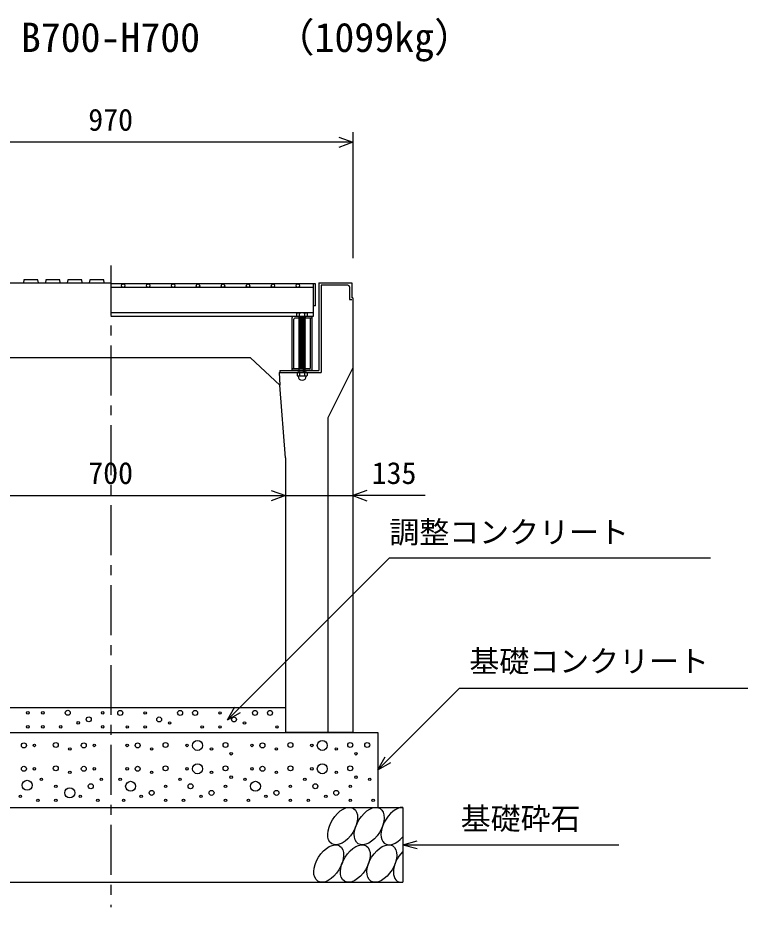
# Model space of a CAD drawing. Units: millimetres, scale not verified. Extents: x -16800 to 16800, y -5940 to 5940.
# Drawn here: x 4614 to 6061, y 2340 to 4121 of the extents above; entities that cross this region are included whole.
import ezdxf
from ezdxf.enums import TextEntityAlignment as Align

# ---------------------------------------------------------------- set-up
doc = ezdxf.new("R2010")
doc.units = ezdxf.units.MM
doc.header["$LTSCALE"] = 20
doc.linetypes.add('CHAIN1', pattern=[8, 5, -1, 1, -1])
doc.linetypes.add('DOTTED', pattern=[1.75, 0.25, -1.5])
for name, color, linetype, lineweight in [('0-0_DIM', 7, 'Continuous', 25), ('0-2_HATCH', 6, 'Continuous', 25), ('0-5_OUTLINE', 3, 'Continuous', 25), ('0-6_TXT', 7, 'Continuous', 25)]:
    doc.layers.add(name, color=color, linetype=linetype, lineweight=lineweight)
doc.styles.add('ＭＳ ゴシック', font='')
doc.styles.get('ＭＳ ゴシック').set_extended_font_data('MS Gothic')

msp = doc.modelspace()

# ---------------------------------------------------------------- linework, layer by layer
at = {"layer": '0-0_DIM'}
for p, q in [((5285, 3891.4), (5285, 3639.66)), ((5285, 3871.4), (4315, 3871.4)), ((4450, 3163.93), (5150, 3163.93)), ((5150, 3163.93), (5285, 3163.93)), ((5430.1, 3163.93), (5285, 3163.93)), ((5498.65, 2778.32), (5335, 2614.66)), ((5498.65, 2778.32), (6145.53, 2778.32)), ((5033.82, 2714.66), (5048.82, 2740.64)), ((5033.82, 2714.66), (5059.8, 2729.66)), ((5335, 2614.66), (5350, 2640.64)), ((5335, 2614.66), (5360.98, 2629.66)), ((5385, 2464.66), (5413.98, 2472.43)), ((5385, 2464.66), (5818.31, 2464.66)), ((5385, 2464.66), (5413.98, 2456.9))]:
    msp.add_line(p, q, dxfattribs=at)
at = {"layer": '0-0_DIM', "linetype": 'CHAIN1'}
msp.add_line((4800, 3624.66), (4800, 2339.66), dxfattribs=at)
at = {"layer": '0-0_DIM'}
for points in [[(5256.85, 3881.66), (5285.04, 3871.4), (5256.85, 3861.14)], [(5121.81, 3174.19), (5150, 3163.93), (5121.81, 3153.66)], [(5313.19, 3174.19), (5285, 3163.93), (5313.19, 3153.66)], [(5033.82, 2714.66), (5358.29, 3039.13), (6001.84, 3039.13)]]:
    msp.add_lwpolyline(points, dxfattribs=at)
at = {"layer": '0-2_HATCH'}
for p, q in [((5210, 3587.66), (4800, 3587.66)), ((5205.5, 3580.66), (4800, 3580.66)), ((5205.5, 3587.66), (5205.5, 3522.66)), ((5210, 3543.66), (5210, 3587.66)), ((5217, 3589.66), (5217, 3414.66)), ((5221.5, 3585.16), (5221.5, 3410.16)), ((5275, 3585.16), (5221.5, 3585.16)), ((5278.5, 3581.66), (5278.5, 3556.66)), ((5278.5, 3556.66), (5283, 3556.66)), ((5174.32, 3529.66), (4800, 3529.66)), ((5175, 3530.16), (5173, 3528.66)), ((5173, 3522.66), (5173, 3528.66)), ((5173.33, 3528.94), (5175, 3530.16)), ((5192, 3530.16), (5175, 3530.16)), ((5178, 3522.66), (5178, 3528.66)), ((5189, 3522.66), (5189, 3528.66)), ((5193.67, 3528.94), (5192, 3530.16)), ((5205.5, 3529.66), (5192.68, 3529.66)), ((5194, 3522.66), (5194, 3528.66)), ((5210, 3543.66), (5205.5, 3543.66)), ((5205.5, 3522.66), (4800, 3522.66)), ((5163.5, 3414.66), (5163.5, 3520.66)), ((5203.5, 3522.66), (5165.5, 3522.66)), ((5166.7, 3417.86), (5166.7, 3517.46)), ((5203.5, 3519.46), (5168.7, 3519.46)), ((5194, 3522.66), (5173, 3522.66)), ((5177, 3522.66), (5190, 3522.66)), ((5177, 3521.66), (5178, 3522.66)), ((5178, 3520.66), (5177, 3521.66)), ((5177, 3519.66), (5178, 3520.66)), ((5178, 3518.66), (5177, 3519.66)), ((5177, 3517.66), (5178, 3518.66)), ((5190, 3518.66), (5177, 3517.66)), ((5178, 3516.66), (5177, 3517.66)), ((5177, 3515.66), (5178, 3516.66)), ((5190, 3516.66), (5177, 3515.66)), ((5178, 3514.66), (5177, 3515.66)), ((5177, 3513.66), (5178, 3514.66)), ((5190, 3514.66), (5177, 3513.66)), ((5178, 3512.66), (5177, 3513.66)), ((5177, 3511.66), (5178, 3512.66)), ((5190, 3512.66), (5177, 3511.66)), ((5178, 3510.66), (5177, 3511.66)), ((5190, 3510.66), (5177, 3509.66)), ((5177, 3509.66), (5178, 3510.66)), ((5189, 3521.66), (5190, 3522.66)), ((5190, 3520.66), (5189, 3521.66)), ((5189, 3517.66), (5190, 3518.66)), ((5190, 3516.66), (5189, 3517.66)), ((5189, 3515.66), (5190, 3516.66)), ((5190, 3514.66), (5189, 3515.66)), ((5189, 3513.66), (5190, 3514.66)), ((5190, 3512.66), (5189, 3513.66)), ((5189, 3509.66), (5190, 3510.66)), ((5190, 3508.66), (5189, 3509.66)), ((5200.3, 3419.86), (5200.3, 3519.46)), ((5203.5, 3416.66), (5203.5, 3522.66)), ((5190, 3508.66), (5177, 3507.66)), ((5178, 3506.66), (5177, 3507.66)), ((5190, 3506.66), (5177, 3505.66)), ((5177, 3505.66), (5178, 3506.66)), ((5178, 3504.66), (5177, 3505.66)), ((5190, 3504.66), (5177, 3503.66)), ((5177, 3503.66), (5178, 3504.66)), ((5178, 3502.66), (5177, 3503.66)), ((5190, 3502.66), (5177, 3501.66)), ((5177, 3501.66), (5178, 3502.66)), ((5178, 3500.66), (5177, 3501.66)), ((5190, 3500.66), (5177, 3499.66)), ((5177, 3499.66), (5178, 3500.66)), ((5178, 3498.66), (5177, 3499.66)), ((5190, 3498.66), (5177, 3497.66)), ((5177, 3497.66), (5178, 3498.66)), ((5178, 3496.66), (5177, 3497.66)), ((5190, 3496.66), (5177, 3495.66)), ((5177, 3495.66), (5178, 3496.66)), ((5178, 3494.66), (5177, 3495.66)), ((5190, 3494.66), (5177, 3493.66)), ((5177, 3493.66), (5178, 3494.66)), ((5178, 3492.66), (5177, 3493.66)), ((5190, 3492.66), (5177, 3491.66)), ((5177, 3491.66), (5178, 3492.66)), ((5178, 3490.66), (5177, 3491.66)), ((5189, 3507.66), (5190, 3508.66)), ((5190, 3506.66), (5189, 3507.66)), ((5189, 3505.66), (5190, 3506.66)), ((5189, 3505.66), (5190, 3504.66)), ((5189, 3503.66), (5190, 3504.66)), ((5189, 3503.66), (5190, 3502.66)), ((5189, 3501.66), (5190, 3502.66)), ((5189, 3501.66), (5190, 3500.66)), ((5189, 3499.66), (5190, 3500.66)), ((5189, 3499.66), (5190, 3498.66)), ((5189, 3497.66), (5190, 3498.66)), ((5189, 3497.66), (5190, 3496.66)), ((5189, 3495.66), (5190, 3496.66)), ((5189, 3495.66), (5190, 3494.66)), ((5189, 3493.66), (5190, 3494.66)), ((5189, 3493.66), (5190, 3492.66)), ((5189, 3491.66), (5190, 3492.66)), ((5189, 3491.66), (5190, 3490.66)), ((5190, 3490.66), (5177, 3489.66)), ((5177, 3489.66), (5178, 3490.66)), ((5178, 3488.66), (5177, 3489.66)), ((5190, 3488.66), (5177, 3487.66)), ((5177, 3487.66), (5178, 3488.66)), ((5178, 3486.66), (5177, 3487.66)), ((5190, 3486.66), (5177, 3485.66)), ((5177, 3485.66), (5178, 3486.66)), ((5178, 3484.66), (5177, 3485.66)), ((5190, 3484.66), (5177, 3483.66)), ((5177, 3483.66), (5178, 3484.66)), ((5178, 3482.66), (5177, 3483.66)), ((5190, 3482.66), (5177, 3481.66)), ((5177, 3481.66), (5178, 3482.66)), ((5178, 3480.66), (5177, 3481.66)), ((5190, 3480.66), (5177, 3479.66)), ((5177, 3479.66), (5178, 3480.66)), ((5178, 3478.66), (5177, 3479.66)), ((5190, 3478.66), (5177, 3477.66)), ((5177, 3477.66), (5178, 3478.66)), ((5178, 3476.66), (5177, 3477.66)), ((5190.01, 3476.66), (5177.01, 3475.66)), ((5177.01, 3475.66), (5178.01, 3476.66)), ((5178.01, 3474.66), (5177.01, 3475.66)), ((5190.01, 3474.66), (5177.01, 3473.66)), ((5177.01, 3473.66), (5178.01, 3474.66)), ((5178.01, 3472.66), (5177.01, 3473.66)), ((5189, 3489.66), (5190, 3490.66)), ((5189, 3489.66), (5190, 3488.66)), ((5189, 3487.66), (5190, 3488.66)), ((5189, 3487.66), (5190, 3486.66)), ((5189, 3485.66), (5190, 3486.66)), ((5189, 3485.66), (5190, 3484.66)), ((5189, 3483.66), (5190, 3484.66)), ((5189, 3483.66), (5190, 3482.66)), ((5189, 3481.66), (5190, 3482.66)), ((5189, 3481.66), (5190, 3480.66)), ((5189, 3479.66), (5190, 3480.66)), ((5189, 3479.66), (5190, 3478.66)), ((5189, 3477.66), (5190, 3478.66)), ((5189, 3477.66), (5190.01, 3476.66)), ((5189.01, 3475.66), (5190.01, 3476.66)), ((5189.01, 3475.66), (5190.01, 3474.66)), ((5189.01, 3473.66), (5190.01, 3474.66)), ((5189.01, 3473.66), (5190.01, 3472.65)), ((5190.01, 3472.65), (5177.01, 3471.65)), ((5177.01, 3471.65), (5178.01, 3472.65)), ((5178.01, 3470.65), (5177.01, 3471.65)), ((5190.01, 3470.65), (5177.01, 3469.65)), ((5177.01, 3469.65), (5178.01, 3470.65)), ((5178.01, 3468.65), (5177.01, 3469.65)), ((5190.01, 3464.65), (5177.01, 3463.65)), ((5177.01, 3463.65), (5178.01, 3464.65)), ((5178.01, 3462.65), (5177.01, 3463.65)), ((5190.01, 3462.66), (5177.01, 3461.66)), ((5177.01, 3461.66), (5178.01, 3462.66)), ((5178.01, 3460.66), (5177.01, 3461.66)), ((5190.01, 3460.65), (5177.01, 3459.65)), ((5177.01, 3459.65), (5178.01, 3460.65)), ((5178.01, 3458.65), (5177.01, 3459.65)), ((5190.02, 3468.65), (5177.02, 3467.65)), ((5177.02, 3467.65), (5178.02, 3468.65)), ((5178.02, 3466.65), (5177.02, 3467.65)), ((5190.02, 3466.65), (5177.02, 3465.65)), ((5177.02, 3465.65), (5178.02, 3466.65)), ((5178.02, 3464.65), (5177.02, 3465.65)), ((5190.02, 3458.65), (5177.02, 3457.65)), ((5177.02, 3457.65), (5178.02, 3458.65)), ((5178.02, 3456.65), (5177.02, 3457.65)), ((5190.02, 3456.65), (5177.02, 3455.65)), ((5177.02, 3455.65), (5178.02, 3456.65)), ((5178.02, 3454.65), (5177.02, 3455.65)), ((5189.01, 3471.65), (5190.01, 3472.65)), ((5189.01, 3471.65), (5190.01, 3470.65)), ((5189.01, 3469.65), (5190.01, 3470.65)), ((5189.01, 3469.65), (5190.02, 3468.65)), ((5189.01, 3463.65), (5190.01, 3464.65)), ((5189.01, 3463.65), (5190.01, 3462.65)), ((5189.01, 3461.65), (5190.01, 3462.65)), ((5189.01, 3461.65), (5190.01, 3460.65)), ((5189.01, 3459.65), (5190.01, 3460.65)), ((5189.01, 3459.65), (5190.02, 3458.65)), ((5189.02, 3467.65), (5190.02, 3468.65)), ((5189.02, 3467.65), (5190.02, 3466.65)), ((5189.02, 3465.65), (5190.02, 3466.65)), ((5189.02, 3465.65), (5190.02, 3464.64)), ((5189.02, 3457.65), (5190.02, 3458.65)), ((5189.02, 3457.65), (5190.02, 3456.65)), ((5189.02, 3455.65), (5190.02, 3456.65)), ((5189.02, 3455.65), (5190.02, 3454.65)), ((5190.02, 3454.65), (5177.02, 3453.65)), ((5177.02, 3453.65), (5178.02, 3454.65)), ((5178.02, 3452.65), (5177.02, 3453.65)), ((5177.02, 3451.65), (5178.02, 3452.65)), ((5190.02, 3452.64), (5177.02, 3451.64)), ((5178.02, 3450.65), (5177.02, 3451.64)), ((5190.03, 3450.64), (5177.03, 3449.64)), ((5177.03, 3449.64), (5178.03, 3450.64)), ((5178.03, 3448.64), (5177.03, 3449.64)), ((5190.03, 3448.64), (5177.03, 3447.64)), ((5177.03, 3447.64), (5178.03, 3448.64)), ((5178.03, 3446.64), (5177.03, 3447.64)), ((5190.03, 3446.64), (5177.03, 3445.64)), ((5177.03, 3445.64), (5178.03, 3446.64)), ((5178.03, 3444.64), (5177.03, 3445.64)), ((5190.03, 3444.64), (5177.03, 3443.64)), ((5177.03, 3443.64), (5178.03, 3444.64)), ((5178.03, 3442.64), (5177.03, 3443.64)), ((5177.04, 3441.64), (5178.04, 3442.64)), ((5190.04, 3442.63), (5177.04, 3441.63)), ((5178.04, 3440.64), (5177.04, 3441.63)), ((5190.04, 3440.63), (5177.04, 3439.63)), ((5177.04, 3439.63), (5178.04, 3440.63)), ((5178.04, 3438.63), (5177.04, 3439.63)), ((5190.04, 3438.63), (5177.04, 3437.63)), ((5177.04, 3437.63), (5178.04, 3438.63)), ((5178.04, 3436.63), (5177.04, 3437.63)), ((5189.02, 3453.65), (5190.02, 3454.65)), ((5189.02, 3453.65), (5190.02, 3452.64)), ((5189.02, 3451.64), (5190.02, 3452.64)), ((5189.02, 3451.64), (5190.03, 3450.64)), ((5189.03, 3449.64), (5190.03, 3450.64)), ((5189.03, 3449.64), (5190.03, 3448.64)), ((5189.03, 3447.64), (5190.03, 3448.64)), ((5189.03, 3447.64), (5190.03, 3446.64)), ((5189.03, 3445.64), (5190.03, 3446.64)), ((5189.03, 3445.64), (5190.03, 3444.64)), ((5189.03, 3443.64), (5190.03, 3444.64)), ((5189.03, 3443.64), (5190.04, 3442.63)), ((5189.04, 3441.63), (5190.04, 3442.63)), ((5189.04, 3441.63), (5190.04, 3440.63)), ((5189.04, 3439.63), (5190.04, 3440.63)), ((5189.04, 3439.63), (5190.04, 3438.63)), ((5189.04, 3437.63), (5190.04, 3438.63)), ((5189.04, 3437.63), (5190.04, 3436.63)), ((5190.04, 3436.63), (5177.04, 3435.63)), ((5177.04, 3435.63), (5178.04, 3436.63)), ((5178.04, 3434.63), (5177.04, 3435.63)), ((5190.05, 3434.63), (5177.05, 3433.63)), ((5177.05, 3433.63), (5178.05, 3434.63)), ((5178.05, 3432.63), (5177.05, 3433.63)), ((5190.05, 3432.62), (5177.05, 3431.62)), ((5177.05, 3431.62), (5178.05, 3432.62)), ((5178.05, 3430.62), (5177.05, 3431.62)), ((5190.05, 3430.62), (5177.05, 3429.62)), ((5177.05, 3429.62), (5178.05, 3430.62)), ((5178.05, 3428.62), (5177.05, 3429.62)), ((5190.05, 3428.62), (5177.05, 3427.62)), ((5177.05, 3427.62), (5178.05, 3428.62)), ((5178.05, 3426.62), (5177.05, 3427.62)), ((5190.06, 3426.62), (5177.05, 3425.62)), ((5177.05, 3425.62), (5178.05, 3426.62)), ((5178.05, 3424.62), (5177.05, 3425.62)), ((5190.06, 3424.62), (5177.06, 3423.62)), ((5177.06, 3423.62), (5178.06, 3424.62)), ((5178.06, 3422.62), (5177.06, 3423.62)), ((5190.06, 3422.61), (5177.06, 3421.61)), ((5177.06, 3421.61), (5178.06, 3422.61)), ((5178.06, 3420.61), (5177.06, 3421.61)), ((5190.06, 3420.61), (5177.06, 3419.61)), ((5177.06, 3419.61), (5178.06, 3420.61)), ((5189.04, 3435.63), (5190.04, 3436.63)), ((5189.04, 3435.63), (5190.05, 3434.63)), ((5189.05, 3433.63), (5190.05, 3434.63)), ((5189.05, 3433.63), (5190.05, 3432.62)), ((5189.05, 3431.62), (5190.05, 3432.62)), ((5189.05, 3431.62), (5190.05, 3430.62)), ((5189.05, 3429.62), (5190.05, 3430.62)), ((5189.05, 3429.62), (5190.05, 3428.62)), ((5189.05, 3427.62), (5190.05, 3428.62)), ((5189.05, 3427.62), (5190.06, 3426.62)), ((5189.06, 3425.62), (5190.06, 3426.62)), ((5189.06, 3425.62), (5190.06, 3424.62)), ((5189.06, 3423.62), (5190.06, 3424.62)), ((5189.06, 3423.62), (5190.06, 3422.61)), ((5189.06, 3421.61), (5190.06, 3422.61)), ((5189.06, 3421.61), (5190.06, 3420.61)), ((5189.06, 3419.61), (5190.06, 3420.61)), ((5137.21, 3410.16), (5221.5, 3410.16)), ((5137.21, 3410.16), (5139.11, 3384.81)), ((5139, 3414.66), (5139, 3410.16)), ((5139, 3414.66), (5217, 3414.66)), ((5198.3, 3417.86), (5163.5, 3417.86)), ((5201.5, 3414.66), (5163.5, 3414.66)), ((5174.16, 3410.16), (5173.29, 3409.51)), ((5173.29, 3409.51), (5173.29, 3404.33)), ((5174.99, 3403.36), (5173.29, 3404.33)), ((5192.84, 3410.16), (5174.16, 3410.16)), ((5174.99, 3403.03), (5174.99, 3403.36)), ((5192.01, 3403.36), (5174.99, 3403.36)), ((5192.01, 3403.03), (5174.99, 3403.03)), ((5178.06, 3418.61), (5177.06, 3419.61)), ((5190.06, 3418.61), (5177.06, 3417.61)), ((5177.06, 3417.61), (5178.06, 3418.61)), ((5178.06, 3416.61), (5177.06, 3417.61)), ((5177.07, 3415.61), (5178.07, 3416.61)), ((5178.07, 3414.61), (5177.07, 3415.61)), ((5177.07, 3413.61), (5178.07, 3414.61)), ((5178.07, 3412.61), (5177.07, 3413.61)), ((5177.07, 3411.6), (5178.07, 3412.6)), ((5178.07, 3410.6), (5177.07, 3411.6)), ((5177.63, 3410.16), (5178.07, 3410.6)), ((5178.4, 3409.51), (5178.4, 3404.33)), ((5188.6, 3409.51), (5188.6, 3404.33)), ((5189.06, 3419.61), (5190.06, 3418.61)), ((5189.06, 3417.61), (5190.06, 3418.61)), ((5189.07, 3417.61), (5190.07, 3416.61)), ((5189.07, 3415.61), (5190.07, 3416.61)), ((5189.07, 3415.61), (5190.07, 3414.61)), ((5189.07, 3413.61), (5190.07, 3414.61)), ((5189.07, 3413.61), (5190.07, 3412.6)), ((5189.07, 3411.6), (5190.07, 3412.6)), ((5189.07, 3411.6), (5190.07, 3410.6)), ((5189.63, 3410.16), (5190.07, 3410.6)), ((5192.01, 3403.36), (5193.71, 3404.33)), ((5192.01, 3403.03), (5192.01, 3403.36)), ((5192.84, 3410.16), (5193.71, 3409.51)), ((5193.71, 3409.51), (5193.71, 3404.33))]:
    msp.add_line(p, q, dxfattribs=at)
at = {"layer": '0-2_HATCH', "linetype": 'DOTTED'}
for p, q in [((5190, 3522.66), (5177, 3521.66)), ((5190, 3520.66), (5177, 3519.66)), ((5190.07, 3416.61), (5177.07, 3415.61)), ((5190.07, 3414.61), (5177.07, 3413.61)), ((5190.07, 3412.6), (5177.07, 3411.6)), ((5177.63, 3410.16), (5189.63, 3410.16)), ((5190.07, 3410.6), (5184.34, 3410.16))]:
    msp.add_line(p, q, dxfattribs=at)
at = {"layer": '0-2_HATCH'}
for points in [[(4655, 3589.66), (4654, 3596.16), (4626, 3596.16), (4625, 3589.66)], [(4699, 3589.66), (4698, 3596.16), (4670, 3596.16), (4669, 3589.66)], [(4743, 3589.66), (4742, 3596.16), (4714, 3596.16), (4713, 3589.66)], [(4787, 3589.66), (4786, 3596.16), (4758, 3596.16), (4757, 3589.66)], [(5177, 3507.66), (5178, 3508.66), (5177, 3509.66)], [(5190, 3518.66), (5189, 3519.66), (5190, 3520.66)], [(5190, 3510.66), (5189, 3511.66), (5190, 3512.66)]]:
    msp.add_lwpolyline(points, dxfattribs=at)
for centre, radius in [((4825, 3584.16), 3.5), ((4875, 3584.16), 3.5), ((4925, 3584.16), 3.5), ((4975, 3584.16), 3.5), ((5025, 3584.16), 3.5), ((5075, 3584.16), 3.5), ((5125, 3584.16), 3.5), ((5175, 3584.16), 3.5), ((4633.97, 2728.97), 2.5), ((4663.97, 2728.97), 2.5), ((4713.88, 2728.97), 5), ((4783.97, 2728.97), 2.5), ((4819.13, 2728.69), 5), ((4869.04, 2728.69), 2.5), ((4939.13, 2728.69), 5), ((4969.13, 2728.69), 5), ((5019.04, 2728.69), 2.5), ((5089.13, 2728.69), 5), ((5119.13, 2728.69), 5), ((4734.9, 2708.84), 2.5), ((4755.93, 2715.84), 5), ((4897.08, 2715.56), 5), ((4918.11, 2708.55), 2.5), ((5047.08, 2715.56), 5), ((5068.11, 2708.55), 2.5), ((4633.97, 2700.96), 2.5), ((4663.97, 2700.96), 2.5), ((4699.86, 2700.96), 2.5), ((4783.97, 2700.96), 2.5), ((4833.15, 2700.68), 2.5), ((4869.04, 2700.68), 2.5), ((4983.15, 2700.68), 2.5), ((5019.04, 2700.68), 2.5), ((5133.15, 2700.68), 2.5), ((4973.96, 2663.64), 10), ((5223.96, 2663.64), 10), ((4626.04, 2663.64), 5), ((4647.07, 2663.64), 2.5), ((4689.97, 2664.51), 5), ((4718.01, 2656.64), 2.5), ((4746.04, 2663.64), 5), ((4767.07, 2663.64), 2.5), ((4832.93, 2663.64), 2.5), ((4853.96, 2663.64), 5), ((4881.99, 2656.64), 2.5), ((4910.03, 2664.51), 5), ((4952.93, 2663.64), 2.5), ((5001.99, 2656.64), 2.5), ((5030.03, 2664.51), 5), ((5082.93, 2663.64), 2.5), ((5103.96, 2663.64), 5), ((5131.99, 2656.64), 2.5), ((5160.03, 2664.51), 5), ((5202.93, 2663.64), 2.5), ((5251.99, 2656.64), 2.5), ((5280.03, 2664.51), 5), ((5313.9, 2664.51), 5), ((5041.37, 2646.95), 2.5), ((5291.37, 2646.95), 2.5), ((4626.04, 2616.84), 5), ((4647.07, 2616.84), 2.5), ((4689.97, 2617.71), 5), ((4746.04, 2616.84), 5), ((4767.07, 2616.84), 2.5), ((4832.93, 2616.84), 2.5), ((4853.96, 2616.84), 5), ((4910.03, 2617.71), 5), ((4952.93, 2616.84), 2.5), ((4973.96, 2616.84), 10), ((5030.03, 2617.71), 5), ((5082.93, 2616.84), 2.5), ((5103.96, 2616.84), 5), ((5160.03, 2617.71), 5), ((5202.93, 2616.84), 2.5), ((5223.96, 2616.84), 10), ((5280.03, 2617.71), 5), ((4718.01, 2609.84), 2.5), ((4881.99, 2609.84), 2.5), ((5001.99, 2609.84), 2.5), ((5041.37, 2600.15), 2.5), ((5131.99, 2609.84), 2.5), ((5251.99, 2609.84), 2.5), ((5291.37, 2600.15), 2.5), ((4632.58, 2583.83), 10), ((4661.09, 2595.83), 2.5), ((4689.97, 2581.82), 2.5), ((4760.06, 2581.82), 5), ((4781.09, 2595.83), 2.5), ((4818.91, 2595.83), 2.5), ((4839.94, 2581.82), 10), ((4910.03, 2581.82), 2.5), ((4938.91, 2595.83), 2.5), ((4959.94, 2581.82), 5), ((5030.03, 2581.82), 2.5), ((5068.91, 2595.83), 2.5), ((5089.94, 2581.82), 10), ((5160.03, 2581.82), 2.5), ((5188.91, 2595.83), 2.5), ((5209.94, 2581.82), 5), ((5280.03, 2581.82), 2.5), ((5318.91, 2595.83), 2.5), ((4718.01, 2568.69), 10), ((4881.99, 2568.69), 5), ((5001.99, 2568.69), 5), ((5131.99, 2568.69), 5), ((5251.99, 2568.69), 5), ((4619.03, 2561.69), 2.5), ((4654.08, 2553.81), 2.5), ((4689.97, 2553.81), 2.5), ((4739.03, 2561.69), 2.5), ((4774.08, 2553.81), 2.5), ((4825.92, 2553.81), 2.5), ((4860.97, 2561.69), 2.5), ((4910.03, 2553.81), 2.5), ((4945.92, 2553.81), 2.5), ((4980.97, 2561.69), 2.5), ((5030.03, 2553.81), 2.5), ((5075.92, 2553.81), 2.5), ((5110.97, 2561.69), 2.5), ((5160.03, 2553.81), 2.5), ((5195.92, 2553.81), 2.5), ((5230.97, 2561.69), 2.5), ((5280.03, 2553.81), 2.5), ((5325.92, 2553.81), 2.5)]:
    msp.add_circle(centre, radius, dxfattribs=at)
for centre, radius, start, end in [((5275, 3581.66), 3.5, 0, 90), ((5175.5, 3526.04), 3.62, 46.39563, 133.60437), ((5183.5, 3514.04), 15.62, 69.39075, 110.60925), ((5191.5, 3526.04), 3.62, 46.39563, 133.60437), ((5165.5, 3520.66), 2, 90, 180), ((5168.7, 3517.46), 2, 90, 180), ((5198.3, 3419.86), 2, 270, 0), ((5175.85, 3404.81), 5.35, 61.49832, 118.50684), ((5175.85, 3409.03), 5.35, 241.49843, 298.50089), ((5183.5, 3403.03), 8.19, 180, 359.99995), ((5183.5, 3389.74), 20.42, 75.52621, 104.47362), ((5183.5, 3424.1), 20.42, 255.52638, 284.47374), ((5191.15, 3404.81), 5.35, 61.49231, 118.50169), ((5191.15, 3409.03), 5.35, 241.49989, 298.5), ((5201.5, 3416.66), 2, 270, 0)]:
    msp.add_arc(centre, radius, start, end, dxfattribs=at)
for centre in [(5264.72, 2502.14), (5317.93, 2502.14), (5236.84, 2427.15), (5290.04, 2427.15), (5343.25, 2427.15)]:
    msp.add_ellipse(centre, major_axis=(21.81, 35.31), ratio=0.5792, dxfattribs=at)
for centre, start_param, end_param in [((5371.14, 2502.14), 0.3357715, 4.4411806), ((5396.46, 2427.15), 1.2110787, 3.5658734)]:
    msp.add_ellipse(centre, major_axis=(21.81, 35.31), ratio=0.5792, start_param=start_param, end_param=end_param, dxfattribs=at)
at = {"layer": '0-5_OUTLINE'}
for p, q in [((4317, 3589.66), (4800, 3589.66)), ((5285, 3559.66), (5283, 3559.66)), ((5285, 3559.66), (5285, 2689.66)), ((5080, 3439.66), (4520, 3439.66)), ((5139.11, 3384.81), (5080, 3439.66)), ((5285, 3419.66), (5235, 3319.66)), ((5150, 3239.66), (5139.11, 3384.81)), ((5235, 3319.66), (5235, 2689.66)), ((5150, 3239.66), (5150, 2689.66)), ((4450, 2739.66), (5150, 2739.66)), ((4265, 2689.66), (5335, 2689.66)), ((5285, 2689.66), (5150, 2689.66)), ((5335, 2689.66), (5335, 2539.66)), ((4215, 2539.66), (5385, 2539.66)), ((5385, 2539.66), (5385, 2389.66)), ((4215, 2389.66), (5385, 2389.66))]:
    msp.add_line(p, q, dxfattribs=at)
msp.add_lwpolyline([(5217, 3589.66), (5283, 3589.66), (5283, 3559.66)], dxfattribs=at)

# ---------------------------------------------------------------- texts
at = {"layer": '0-0_DIM', "style": 'ＭＳ ゴシック'}
for s, p in [('970', (4755, 3881.4)), ('700', (4755, 3173.92)), ('135', (5322.81, 3173.93)), ('調整コンクリート', (5358.29, 3055.55)), ('基礎コンクリート', (5518.65, 2797.05)), ('基礎砕石', (5501.32, 2481.83))]:
    msp.add_text(s, height=43.99, dxfattribs=at).set_placement(p, align=Align.BOTTOM_LEFT)
at = {"layer": '0-6_TXT', "style": 'ＭＳ ゴシック'}
for s, p in [('（1099kg）', (5128.37, 4034.66)), ('B700-H700', (4620, 4034.66))]:
    msp.add_text(s, height=58.65, dxfattribs=at).set_placement(p, align=Align.BOTTOM_LEFT)

doc.saveas('drawing.dxf')
